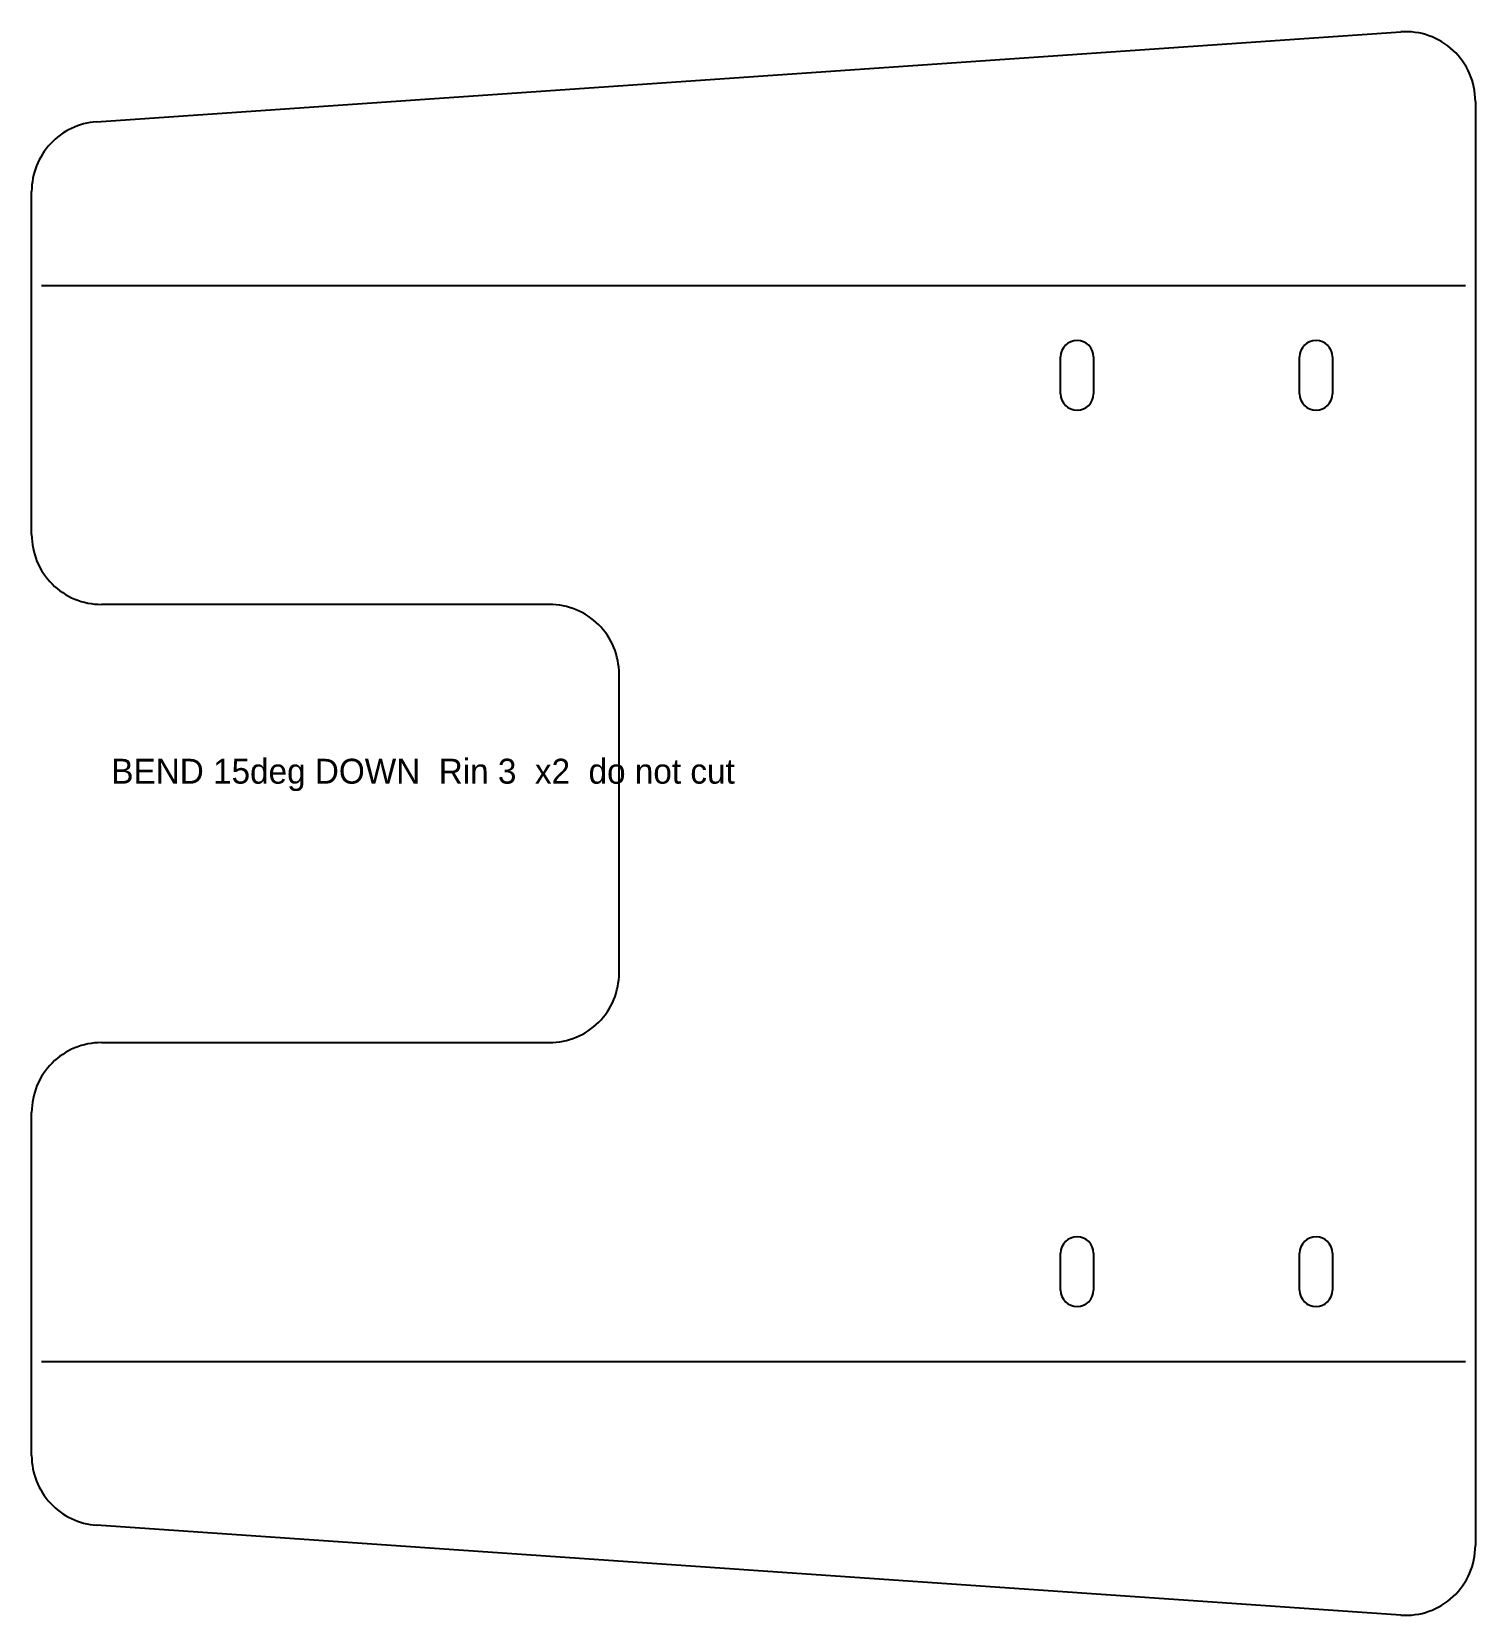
# Model space of a CAD drawing. Header units: millimetres. Extents: x 0 to 290, y -159 to 159.
import ezdxf

# ---------------------------------------------------------------- set-up
doc = ezdxf.new("R2010")
doc.units = ezdxf.units.MM
doc.layers.add('BEND', color=2, linetype='Continuous')
doc.layers.add('CUT', color=1, linetype='Continuous')

msp = doc.modelspace()

# ---------------------------------------------------------------- linework, layer by layer
at = {"layer": 'BEND'}
for p, q in [((2, 108), (288, 108)), ((2, -108), (288, -108))]:
    msp.add_line(p, q, dxfattribs=at)
at = {"layer": 'CUT'}
for p, q in [((13.04, 140.9), (275.04, 158.97)), ((290, 145), (290, -145)), ((0, 58), (0, 126.93)), ((206.7, 86.3), (206.7, 93.7)), ((213.3, 93.7), (213.3, 86.3)), ((254.7, 86.3), (254.7, 93.7)), ((261.3, 93.7), (261.3, 86.3)), ((104, 44), (14, 44)), ((118, -30), (118, 30)), ((14, -44), (104, -44)), ((0, -126.93), (0, -58)), ((206.7, -93.7), (206.7, -86.3)), ((213.3, -86.3), (213.3, -93.7)), ((254.7, -93.7), (254.7, -86.3)), ((261.3, -86.3), (261.3, -93.7)), ((275.04, -158.97), (13.04, -140.9))]:
    msp.add_line(p, q, dxfattribs=at)
for centre, radius, start, end in [((276, 145), 14, 46.9726, 93.9452), ((276, 145), 14, 0, 46.9726), ((14, 126.93), 14, 93.9452, 136.9726), ((14, 126.93), 14, 136.9726, 180), ((210, 93.7), 3.3, 90, 180), ((210, 93.7), 3.3, 0, 90), ((258, 93.7), 3.3, 90, 180), ((258, 93.7), 3.3, 0, 90), ((210, 86.3), 3.3, 180, 270), ((210, 86.3), 3.3, 270, 360), ((258, 86.3), 3.3, 180, 270), ((258, 86.3), 3.3, 270, 360), ((14, 58), 14, 180, 225), ((14, 58), 14, -135, -90), ((104, 30), 14, 45, 90), ((104, 30), 14, 0, 45), ((104, -30), 14, -45, 0), ((104, -30), 14, -90, -45), ((14, -58), 14, 90, 135), ((14, -58), 14, 135, 180), ((210, -86.3), 3.3, 90, 180), ((210, -86.3), 3.3, 0, 90), ((258, -86.3), 3.3, 90, 180), ((258, -86.3), 3.3, 0, 90), ((210, -93.7), 3.3, 180, 270), ((210, -93.7), 3.3, 270, 360), ((258, -93.7), 3.3, 180, 270), ((258, -93.7), 3.3, 270, 360), ((14, -126.93), 14, 180, 223.0274), ((14, -126.93), 14, 223.0274, 266.0548), ((276, -145), 14, 313.0274, 360), ((276, -145), 14, 266.0548, 313.0274)]:
    msp.add_arc(centre, radius, start, end, dxfattribs=at)

# ---------------------------------------------------------------- texts
at = {"layer": 'BEND'}
msp.add_text('BEND 15deg DOWN  Rin 3  x2  do not cut', height=5, dxfattribs=at).set_placement((16, 8))

doc.saveas('drawing.dxf')
